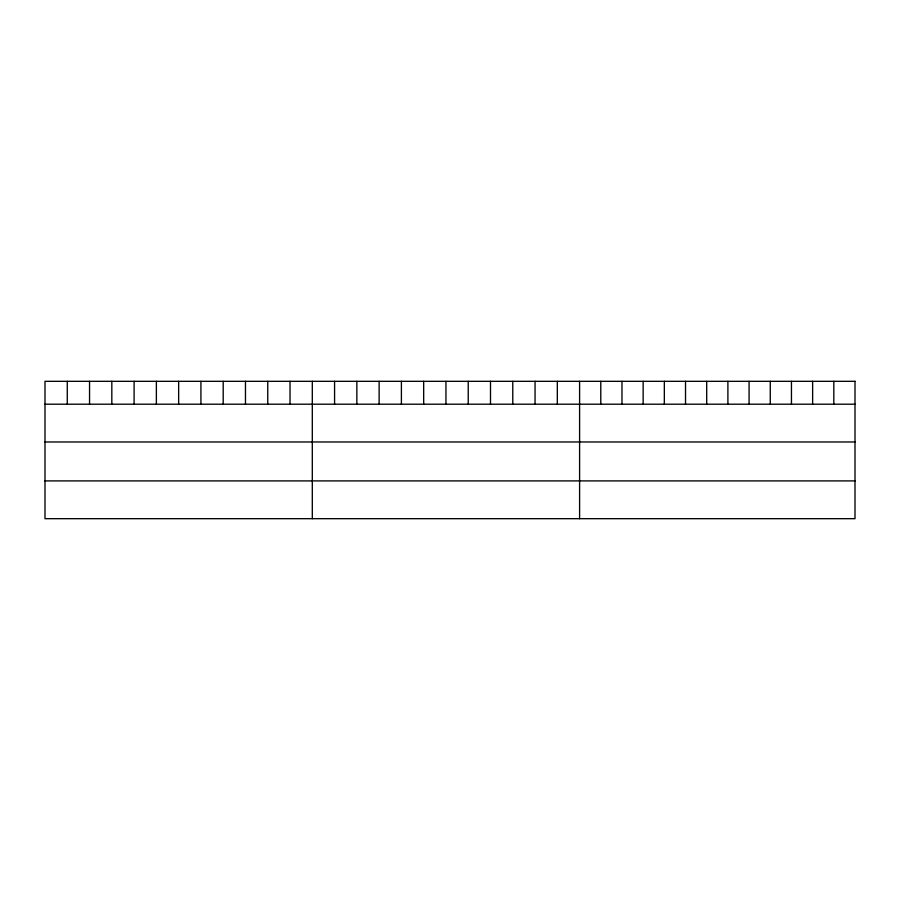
<?xml version="1.0" encoding="UTF-8"?>
<svg xmlns="http://www.w3.org/2000/svg" width="900" height="900" viewBox="0 0 900 900"><rect width="100%" height="100%" fill="white"/><g stroke="black" fill="none" stroke-linecap="round" stroke-linejoin="round"><path stroke-width="1.35" d="M45 404.201L855 404.201M45 441.979L855 441.979M45 480.904L855 480.904M833.816 381.319L833.816 404.201M812.633 381.319L812.633 404.201M791.449 381.319L791.449 404.201M770.265 381.319L770.265 404.201M749.081 381.319L749.081 404.201M727.898 381.319L727.898 404.201M706.702 381.319L706.702 404.201M685.519 381.319L685.519 404.201M664.335 381.319L664.335 404.201M643.151 381.319L643.151 404.201M621.967 381.319L621.967 404.201M600.784 381.319L600.784 404.201M579.6 381.319L579.6 518.681M557.325 381.319L557.325 404.201M535.05 381.319L535.05 404.201M512.775 381.319L512.775 404.201M490.5 381.319L490.5 404.201M468.225 381.319L468.225 404.201M445.95 381.319L445.95 404.201M423.675 381.319L423.675 404.201M401.4 381.319L401.4 404.201M379.125 381.319L379.125 404.201M356.85 381.319L356.85 404.201M334.575 381.319L334.575 404.201M312.3 381.319L312.3 518.681M290.025 381.319L290.025 404.201M267.75 381.319L267.75 404.201M245.475 381.319L245.475 404.201M223.2 381.319L223.2 404.201M200.925 381.319L200.925 404.201M178.65 381.319L178.65 404.201M156.375 381.319L156.375 404.201M134.1 381.319L134.1 404.201M111.825 381.319L111.825 404.201M89.55 381.319L89.55 404.201M67.275 381.319L67.275 404.201M855 381.319L45 381.319L45 518.681L855 518.681L855 381.319"/></g></svg>
